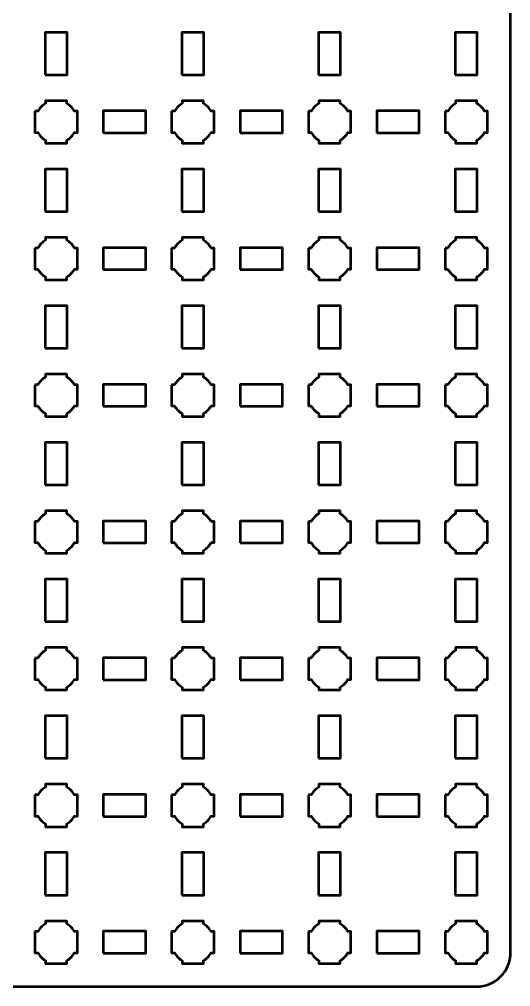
# Model space of a CAD drawing. Header units: centimetres. Extents: x -40.1 to 19.1, y -44.5 to 14.8.
# Drawn here: x 11.96 to 19.15, y -44.5 to -30.35 of the extents above; entities that cross this region are included whole.
import ezdxf

# ---------------------------------------------------------------- set-up
doc = ezdxf.new("R2010")
doc.units = ezdxf.units.CM
doc.header["$MEASUREMENT"] = 0
doc.layers.add('Layer 1', color=7, linetype='Continuous')

msp = doc.modelspace()

# ---------------------------------------------------------------- linework, layer by layer
at = {"layer": 'Layer 1', "color": 250, "lineweight": 53}
for points in [[(12.34, -31.16), (12.66, -31.16), (12.66, -30.54), (12.34, -30.54), (12.34, -31.16)], [(14.34, -31.16), (14.66, -31.16), (14.66, -30.54), (14.34, -30.54), (14.34, -31.16)], [(16.34, -31.16), (16.66, -31.16), (16.66, -30.54), (16.34, -30.54), (16.34, -31.16)], [(18.34, -31.16), (18.66, -31.16), (18.66, -30.54), (18.34, -30.54), (18.34, -31.16)], [(13.19, -32.01), (13.81, -32.01), (13.81, -31.69), (13.19, -31.69), (13.19, -32.01)], [(15.19, -32.01), (15.81, -32.01), (15.81, -31.69), (15.19, -31.69), (15.19, -32.01)], [(17.19, -32.01), (17.81, -32.01), (17.81, -31.69), (17.19, -31.69), (17.19, -32.01)], [(12.34, -33.16), (12.66, -33.16), (12.66, -32.54), (12.34, -32.54), (12.34, -33.16)], [(14.34, -33.16), (14.66, -33.16), (14.66, -32.54), (14.34, -32.54), (14.34, -33.16)], [(16.34, -33.16), (16.66, -33.16), (16.66, -32.54), (16.34, -32.54), (16.34, -33.16)], [(18.34, -33.16), (18.66, -33.16), (18.66, -32.54), (18.34, -32.54), (18.34, -33.16)], [(13.19, -34.01), (13.81, -34.01), (13.81, -33.69), (13.19, -33.69), (13.19, -34.01)], [(15.19, -34.01), (15.81, -34.01), (15.81, -33.69), (15.19, -33.69), (15.19, -34.01)], [(17.19, -34.01), (17.81, -34.01), (17.81, -33.69), (17.19, -33.69), (17.19, -34.01)], [(12.34, -35.16), (12.66, -35.16), (12.66, -34.54), (12.34, -34.54), (12.34, -35.16)], [(14.34, -35.16), (14.66, -35.16), (14.66, -34.54), (14.34, -34.54), (14.34, -35.16)], [(16.34, -35.16), (16.66, -35.16), (16.66, -34.54), (16.34, -34.54), (16.34, -35.16)], [(18.34, -35.16), (18.66, -35.16), (18.66, -34.54), (18.34, -34.54), (18.34, -35.16)], [(13.19, -36.01), (13.81, -36.01), (13.81, -35.69), (13.19, -35.69), (13.19, -36.01)], [(15.19, -36.01), (15.81, -36.01), (15.81, -35.69), (15.19, -35.69), (15.19, -36.01)], [(17.19, -36.01), (17.81, -36.01), (17.81, -35.69), (17.19, -35.69), (17.19, -36.01)], [(12.34, -37.16), (12.66, -37.16), (12.66, -36.54), (12.34, -36.54), (12.34, -37.16)], [(14.34, -37.16), (14.66, -37.16), (14.66, -36.54), (14.34, -36.54), (14.34, -37.16)], [(16.34, -37.16), (16.66, -37.16), (16.66, -36.54), (16.34, -36.54), (16.34, -37.16)], [(18.34, -37.16), (18.66, -37.16), (18.66, -36.54), (18.34, -36.54), (18.34, -37.16)], [(13.19, -38.01), (13.81, -38.01), (13.81, -37.69), (13.19, -37.69), (13.19, -38.01)], [(15.19, -38.01), (15.81, -38.01), (15.81, -37.69), (15.19, -37.69), (15.19, -38.01)], [(17.19, -38.01), (17.81, -38.01), (17.81, -37.69), (17.19, -37.69), (17.19, -38.01)], [(12.34, -39.16), (12.66, -39.16), (12.66, -38.54), (12.34, -38.54), (12.34, -39.16)], [(14.34, -39.16), (14.66, -39.16), (14.66, -38.54), (14.34, -38.54), (14.34, -39.16)], [(16.34, -39.16), (16.66, -39.16), (16.66, -38.54), (16.34, -38.54), (16.34, -39.16)], [(18.34, -39.16), (18.66, -39.16), (18.66, -38.54), (18.34, -38.54), (18.34, -39.16)], [(13.19, -40.01), (13.81, -40.01), (13.81, -39.69), (13.19, -39.69), (13.19, -40.01)], [(15.19, -40.01), (15.81, -40.01), (15.81, -39.69), (15.19, -39.69), (15.19, -40.01)], [(17.19, -40.01), (17.81, -40.01), (17.81, -39.69), (17.19, -39.69), (17.19, -40.01)], [(12.34, -41.16), (12.66, -41.16), (12.66, -40.54), (12.34, -40.54), (12.34, -41.16)], [(14.34, -41.16), (14.66, -41.16), (14.66, -40.54), (14.34, -40.54), (14.34, -41.16)], [(16.34, -41.16), (16.66, -41.16), (16.66, -40.54), (16.34, -40.54), (16.34, -41.16)], [(18.34, -41.16), (18.66, -41.16), (18.66, -40.54), (18.34, -40.54), (18.34, -41.16)], [(13.19, -42.01), (13.81, -42.01), (13.81, -41.69), (13.19, -41.69), (13.19, -42.01)], [(15.19, -42.01), (15.81, -42.01), (15.81, -41.69), (15.19, -41.69), (15.19, -42.01)], [(17.19, -42.01), (17.81, -42.01), (17.81, -41.69), (17.19, -41.69), (17.19, -42.01)], [(12.34, -43.16), (12.66, -43.16), (12.66, -42.54), (12.34, -42.54), (12.34, -43.16)], [(14.34, -43.16), (14.66, -43.16), (14.66, -42.54), (14.34, -42.54), (14.34, -43.16)], [(16.34, -43.16), (16.66, -43.16), (16.66, -42.54), (16.34, -42.54), (16.34, -43.16)], [(18.34, -43.16), (18.66, -43.16), (18.66, -42.54), (18.34, -42.54), (18.34, -43.16)], [(13.19, -44.01), (13.81, -44.01), (13.81, -43.69), (13.19, -43.69), (13.19, -44.01)], [(15.19, -44.01), (15.81, -44.01), (15.81, -43.69), (15.19, -43.69), (15.19, -44.01)], [(17.19, -44.01), (17.81, -44.01), (17.81, -43.69), (17.19, -43.69), (17.19, -44.01)]]:
    msp.add_lwpolyline(points, close=True, dxfattribs=at)
msp.add_open_spline([(-40.15, -44), (-40.15, -44), (-40.15, 14.3), (-40.15, 14.3), (-40.15, 14.3), (-40.15, 14.57609), (-39.92609, 14.8), (-39.65, 14.8), (-39.65, 14.8), (-39.65, 14.8), (18.65, 14.8), (18.65, 14.8), (18.65, 14.8), (18.92609, 14.8), (19.15, 14.57609), (19.15, 14.3), (19.15, 14.3), (19.15, 14.3), (19.15, -44), (19.15, -44), (19.15, -44), (19.15, -44.27609), (18.92609, -44.5), (18.65, -44.5), (18.65, -44.5), (18.65, -44.5), (-39.65, -44.5), (-39.65, -44.5), (-39.65, -44.5), (-39.92609, -44.5), (-40.15, -44.27609), (-40.15, -44)], degree=3, knots=[0, 0, 0, 0, 0.125, 0.125, 0.125, 0.125, 0.25, 0.25, 0.25, 0.25, 0.375, 0.375, 0.375, 0.375, 0.5, 0.5, 0.5, 0.5, 0.625, 0.625, 0.625, 0.625, 0.75, 0.75, 0.75, 0.75, 0.875, 0.875, 0.875, 0.875, 1, 1, 1, 1], dxfattribs=at)
at = {"layer": 'Layer 1', "lineweight": 53}
for points in [[(12.19, -31.695), (12.19, -31.695), (12.23149, -31.695), (12.23149, -31.695), (12.23149, -31.695), (12.25872, -31.64795), (12.29795, -31.60872), (12.345, -31.58149), (12.345, -31.58149), (12.345, -31.58149), (12.345, -31.54), (12.345, -31.54), (12.345, -31.54), (12.345, -31.54), (12.5, -31.54), (12.5, -31.54), (12.5, -31.54), (12.5, -31.54), (12.655, -31.54), (12.655, -31.54), (12.655, -31.54), (12.655, -31.54), (12.655, -31.58149), (12.655, -31.58149), (12.655, -31.58149), (12.70205, -31.60872), (12.74128, -31.64795), (12.76851, -31.695), (12.76851, -31.695), (12.76851, -31.695), (12.81, -31.695), (12.81, -31.695), (12.81, -31.695), (12.81, -31.695), (12.81, -31.85), (12.81, -31.85), (12.81, -31.85), (12.81, -31.85), (12.81, -32.005), (12.81, -32.005), (12.81, -32.005), (12.81, -32.005), (12.76851, -32.005), (12.76851, -32.005), (12.76851, -32.005), (12.74128, -32.05205), (12.70205, -32.09128), (12.655, -32.11851), (12.655, -32.11851), (12.655, -32.11851), (12.655, -32.16), (12.655, -32.16), (12.655, -32.16), (12.655, -32.16), (12.5, -32.16), (12.5, -32.16), (12.5, -32.16), (12.5, -32.16), (12.345, -32.16), (12.345, -32.16), (12.345, -32.16), (12.345, -32.16), (12.345, -32.11851), (12.345, -32.11851), (12.345, -32.11851), (12.29795, -32.09128), (12.25872, -32.05205), (12.23149, -32.005), (12.23149, -32.005), (12.23149, -32.005), (12.19, -32.005), (12.19, -32.005), (12.19, -32.005), (12.19, -32.005), (12.19, -31.85), (12.19, -31.85), (12.19, -31.85), (12.19, -31.85), (12.19, -31.695), (12.19, -31.695)], [(14.19, -31.695), (14.19, -31.695), (14.23149, -31.695), (14.23149, -31.695), (14.23149, -31.695), (14.25872, -31.64795), (14.29795, -31.60872), (14.345, -31.58149), (14.345, -31.58149), (14.345, -31.58149), (14.345, -31.54), (14.345, -31.54), (14.345, -31.54), (14.345, -31.54), (14.5, -31.54), (14.5, -31.54), (14.5, -31.54), (14.5, -31.54), (14.655, -31.54), (14.655, -31.54), (14.655, -31.54), (14.655, -31.54), (14.655, -31.58149), (14.655, -31.58149), (14.655, -31.58149), (14.70205, -31.60872), (14.74128, -31.64795), (14.76851, -31.695), (14.76851, -31.695), (14.76851, -31.695), (14.81, -31.695), (14.81, -31.695), (14.81, -31.695), (14.81, -31.695), (14.81, -31.85), (14.81, -31.85), (14.81, -31.85), (14.81, -31.85), (14.81, -32.005), (14.81, -32.005), (14.81, -32.005), (14.81, -32.005), (14.76851, -32.005), (14.76851, -32.005), (14.76851, -32.005), (14.74128, -32.05205), (14.70205, -32.09128), (14.655, -32.11851), (14.655, -32.11851), (14.655, -32.11851), (14.655, -32.16), (14.655, -32.16), (14.655, -32.16), (14.655, -32.16), (14.5, -32.16), (14.5, -32.16), (14.5, -32.16), (14.5, -32.16), (14.345, -32.16), (14.345, -32.16), (14.345, -32.16), (14.345, -32.16), (14.345, -32.11851), (14.345, -32.11851), (14.345, -32.11851), (14.29795, -32.09128), (14.25872, -32.05205), (14.23149, -32.005), (14.23149, -32.005), (14.23149, -32.005), (14.19, -32.005), (14.19, -32.005), (14.19, -32.005), (14.19, -32.005), (14.19, -31.85), (14.19, -31.85), (14.19, -31.85), (14.19, -31.85), (14.19, -31.695), (14.19, -31.695)], [(16.19, -31.695), (16.19, -31.695), (16.23149, -31.695), (16.23149, -31.695), (16.23149, -31.695), (16.25872, -31.64795), (16.29795, -31.60872), (16.345, -31.58149), (16.345, -31.58149), (16.345, -31.58149), (16.345, -31.54), (16.345, -31.54), (16.345, -31.54), (16.345, -31.54), (16.5, -31.54), (16.5, -31.54), (16.5, -31.54), (16.5, -31.54), (16.655, -31.54), (16.655, -31.54), (16.655, -31.54), (16.655, -31.54), (16.655, -31.58149), (16.655, -31.58149), (16.655, -31.58149), (16.70205, -31.60872), (16.74128, -31.64795), (16.76851, -31.695), (16.76851, -31.695), (16.76851, -31.695), (16.81, -31.695), (16.81, -31.695), (16.81, -31.695), (16.81, -31.695), (16.81, -31.85), (16.81, -31.85), (16.81, -31.85), (16.81, -31.85), (16.81, -32.005), (16.81, -32.005), (16.81, -32.005), (16.81, -32.005), (16.76851, -32.005), (16.76851, -32.005), (16.76851, -32.005), (16.74128, -32.05205), (16.70205, -32.09128), (16.655, -32.11851), (16.655, -32.11851), (16.655, -32.11851), (16.655, -32.16), (16.655, -32.16), (16.655, -32.16), (16.655, -32.16), (16.5, -32.16), (16.5, -32.16), (16.5, -32.16), (16.5, -32.16), (16.345, -32.16), (16.345, -32.16), (16.345, -32.16), (16.345, -32.16), (16.345, -32.11851), (16.345, -32.11851), (16.345, -32.11851), (16.29795, -32.09128), (16.25872, -32.05205), (16.23149, -32.005), (16.23149, -32.005), (16.23149, -32.005), (16.19, -32.005), (16.19, -32.005), (16.19, -32.005), (16.19, -32.005), (16.19, -31.85), (16.19, -31.85), (16.19, -31.85), (16.19, -31.85), (16.19, -31.695), (16.19, -31.695)], [(18.19, -31.695), (18.19, -31.695), (18.23149, -31.695), (18.23149, -31.695), (18.23149, -31.695), (18.25872, -31.64795), (18.29795, -31.60872), (18.345, -31.58149), (18.345, -31.58149), (18.345, -31.58149), (18.345, -31.54), (18.345, -31.54), (18.345, -31.54), (18.345, -31.54), (18.5, -31.54), (18.5, -31.54), (18.5, -31.54), (18.5, -31.54), (18.655, -31.54), (18.655, -31.54), (18.655, -31.54), (18.655, -31.54), (18.655, -31.58149), (18.655, -31.58149), (18.655, -31.58149), (18.70205, -31.60872), (18.74128, -31.64795), (18.76851, -31.695), (18.76851, -31.695), (18.76851, -31.695), (18.81, -31.695), (18.81, -31.695), (18.81, -31.695), (18.81, -31.695), (18.81, -31.85), (18.81, -31.85), (18.81, -31.85), (18.81, -31.85), (18.81, -32.005), (18.81, -32.005), (18.81, -32.005), (18.81, -32.005), (18.76851, -32.005), (18.76851, -32.005), (18.76851, -32.005), (18.74128, -32.05205), (18.70205, -32.09128), (18.655, -32.11851), (18.655, -32.11851), (18.655, -32.11851), (18.655, -32.16), (18.655, -32.16), (18.655, -32.16), (18.655, -32.16), (18.5, -32.16), (18.5, -32.16), (18.5, -32.16), (18.5, -32.16), (18.345, -32.16), (18.345, -32.16), (18.345, -32.16), (18.345, -32.16), (18.345, -32.11851), (18.345, -32.11851), (18.345, -32.11851), (18.29795, -32.09128), (18.25872, -32.05205), (18.23149, -32.005), (18.23149, -32.005), (18.23149, -32.005), (18.19, -32.005), (18.19, -32.005), (18.19, -32.005), (18.19, -32.005), (18.19, -31.85), (18.19, -31.85), (18.19, -31.85), (18.19, -31.85), (18.19, -31.695), (18.19, -31.695)], [(12.19, -33.695), (12.19, -33.695), (12.23149, -33.695), (12.23149, -33.695), (12.23149, -33.695), (12.25872, -33.64795), (12.29795, -33.60872), (12.345, -33.58149), (12.345, -33.58149), (12.345, -33.58149), (12.345, -33.54), (12.345, -33.54), (12.345, -33.54), (12.345, -33.54), (12.5, -33.54), (12.5, -33.54), (12.5, -33.54), (12.5, -33.54), (12.655, -33.54), (12.655, -33.54), (12.655, -33.54), (12.655, -33.54), (12.655, -33.58149), (12.655, -33.58149), (12.655, -33.58149), (12.70205, -33.60872), (12.74128, -33.64795), (12.76851, -33.695), (12.76851, -33.695), (12.76851, -33.695), (12.81, -33.695), (12.81, -33.695), (12.81, -33.695), (12.81, -33.695), (12.81, -33.85), (12.81, -33.85), (12.81, -33.85), (12.81, -33.85), (12.81, -34.005), (12.81, -34.005), (12.81, -34.005), (12.81, -34.005), (12.76851, -34.005), (12.76851, -34.005), (12.76851, -34.005), (12.74128, -34.05205), (12.70205, -34.09128), (12.655, -34.11851), (12.655, -34.11851), (12.655, -34.11851), (12.655, -34.16), (12.655, -34.16), (12.655, -34.16), (12.655, -34.16), (12.5, -34.16), (12.5, -34.16), (12.5, -34.16), (12.5, -34.16), (12.345, -34.16), (12.345, -34.16), (12.345, -34.16), (12.345, -34.16), (12.345, -34.11851), (12.345, -34.11851), (12.345, -34.11851), (12.29795, -34.09128), (12.25872, -34.05205), (12.23149, -34.005), (12.23149, -34.005), (12.23149, -34.005), (12.19, -34.005), (12.19, -34.005), (12.19, -34.005), (12.19, -34.005), (12.19, -33.85), (12.19, -33.85), (12.19, -33.85), (12.19, -33.85), (12.19, -33.695), (12.19, -33.695)], [(14.19, -33.695), (14.19, -33.695), (14.23149, -33.695), (14.23149, -33.695), (14.23149, -33.695), (14.25872, -33.64795), (14.29795, -33.60872), (14.345, -33.58149), (14.345, -33.58149), (14.345, -33.58149), (14.345, -33.54), (14.345, -33.54), (14.345, -33.54), (14.345, -33.54), (14.5, -33.54), (14.5, -33.54), (14.5, -33.54), (14.5, -33.54), (14.655, -33.54), (14.655, -33.54), (14.655, -33.54), (14.655, -33.54), (14.655, -33.58149), (14.655, -33.58149), (14.655, -33.58149), (14.70205, -33.60872), (14.74128, -33.64795), (14.76851, -33.695), (14.76851, -33.695), (14.76851, -33.695), (14.81, -33.695), (14.81, -33.695), (14.81, -33.695), (14.81, -33.695), (14.81, -33.85), (14.81, -33.85), (14.81, -33.85), (14.81, -33.85), (14.81, -34.005), (14.81, -34.005), (14.81, -34.005), (14.81, -34.005), (14.76851, -34.005), (14.76851, -34.005), (14.76851, -34.005), (14.74128, -34.05205), (14.70205, -34.09128), (14.655, -34.11851), (14.655, -34.11851), (14.655, -34.11851), (14.655, -34.16), (14.655, -34.16), (14.655, -34.16), (14.655, -34.16), (14.5, -34.16), (14.5, -34.16), (14.5, -34.16), (14.5, -34.16), (14.345, -34.16), (14.345, -34.16), (14.345, -34.16), (14.345, -34.16), (14.345, -34.11851), (14.345, -34.11851), (14.345, -34.11851), (14.29795, -34.09128), (14.25872, -34.05205), (14.23149, -34.005), (14.23149, -34.005), (14.23149, -34.005), (14.19, -34.005), (14.19, -34.005), (14.19, -34.005), (14.19, -34.005), (14.19, -33.85), (14.19, -33.85), (14.19, -33.85), (14.19, -33.85), (14.19, -33.695), (14.19, -33.695)], [(16.19, -33.695), (16.19, -33.695), (16.23149, -33.695), (16.23149, -33.695), (16.23149, -33.695), (16.25872, -33.64795), (16.29795, -33.60872), (16.345, -33.58149), (16.345, -33.58149), (16.345, -33.58149), (16.345, -33.54), (16.345, -33.54), (16.345, -33.54), (16.345, -33.54), (16.5, -33.54), (16.5, -33.54), (16.5, -33.54), (16.5, -33.54), (16.655, -33.54), (16.655, -33.54), (16.655, -33.54), (16.655, -33.54), (16.655, -33.58149), (16.655, -33.58149), (16.655, -33.58149), (16.70205, -33.60872), (16.74128, -33.64795), (16.76851, -33.695), (16.76851, -33.695), (16.76851, -33.695), (16.81, -33.695), (16.81, -33.695), (16.81, -33.695), (16.81, -33.695), (16.81, -33.85), (16.81, -33.85), (16.81, -33.85), (16.81, -33.85), (16.81, -34.005), (16.81, -34.005), (16.81, -34.005), (16.81, -34.005), (16.76851, -34.005), (16.76851, -34.005), (16.76851, -34.005), (16.74128, -34.05205), (16.70205, -34.09128), (16.655, -34.11851), (16.655, -34.11851), (16.655, -34.11851), (16.655, -34.16), (16.655, -34.16), (16.655, -34.16), (16.655, -34.16), (16.5, -34.16), (16.5, -34.16), (16.5, -34.16), (16.5, -34.16), (16.345, -34.16), (16.345, -34.16), (16.345, -34.16), (16.345, -34.16), (16.345, -34.11851), (16.345, -34.11851), (16.345, -34.11851), (16.29795, -34.09128), (16.25872, -34.05205), (16.23149, -34.005), (16.23149, -34.005), (16.23149, -34.005), (16.19, -34.005), (16.19, -34.005), (16.19, -34.005), (16.19, -34.005), (16.19, -33.85), (16.19, -33.85), (16.19, -33.85), (16.19, -33.85), (16.19, -33.695), (16.19, -33.695)], [(18.19, -33.695), (18.19, -33.695), (18.23149, -33.695), (18.23149, -33.695), (18.23149, -33.695), (18.25872, -33.64795), (18.29795, -33.60872), (18.345, -33.58149), (18.345, -33.58149), (18.345, -33.58149), (18.345, -33.54), (18.345, -33.54), (18.345, -33.54), (18.345, -33.54), (18.5, -33.54), (18.5, -33.54), (18.5, -33.54), (18.5, -33.54), (18.655, -33.54), (18.655, -33.54), (18.655, -33.54), (18.655, -33.54), (18.655, -33.58149), (18.655, -33.58149), (18.655, -33.58149), (18.70205, -33.60872), (18.74128, -33.64795), (18.76851, -33.695), (18.76851, -33.695), (18.76851, -33.695), (18.81, -33.695), (18.81, -33.695), (18.81, -33.695), (18.81, -33.695), (18.81, -33.85), (18.81, -33.85), (18.81, -33.85), (18.81, -33.85), (18.81, -34.005), (18.81, -34.005), (18.81, -34.005), (18.81, -34.005), (18.76851, -34.005), (18.76851, -34.005), (18.76851, -34.005), (18.74128, -34.05205), (18.70205, -34.09128), (18.655, -34.11851), (18.655, -34.11851), (18.655, -34.11851), (18.655, -34.16), (18.655, -34.16), (18.655, -34.16), (18.655, -34.16), (18.5, -34.16), (18.5, -34.16), (18.5, -34.16), (18.5, -34.16), (18.345, -34.16), (18.345, -34.16), (18.345, -34.16), (18.345, -34.16), (18.345, -34.11851), (18.345, -34.11851), (18.345, -34.11851), (18.29795, -34.09128), (18.25872, -34.05205), (18.23149, -34.005), (18.23149, -34.005), (18.23149, -34.005), (18.19, -34.005), (18.19, -34.005), (18.19, -34.005), (18.19, -34.005), (18.19, -33.85), (18.19, -33.85), (18.19, -33.85), (18.19, -33.85), (18.19, -33.695), (18.19, -33.695)], [(12.19, -35.695), (12.19, -35.695), (12.23149, -35.695), (12.23149, -35.695), (12.23149, -35.695), (12.25872, -35.64795), (12.29795, -35.60872), (12.345, -35.58149), (12.345, -35.58149), (12.345, -35.58149), (12.345, -35.54), (12.345, -35.54), (12.345, -35.54), (12.345, -35.54), (12.5, -35.54), (12.5, -35.54), (12.5, -35.54), (12.5, -35.54), (12.655, -35.54), (12.655, -35.54), (12.655, -35.54), (12.655, -35.54), (12.655, -35.58149), (12.655, -35.58149), (12.655, -35.58149), (12.70205, -35.60872), (12.74128, -35.64795), (12.76851, -35.695), (12.76851, -35.695), (12.76851, -35.695), (12.81, -35.695), (12.81, -35.695), (12.81, -35.695), (12.81, -35.695), (12.81, -35.85), (12.81, -35.85), (12.81, -35.85), (12.81, -35.85), (12.81, -36.005), (12.81, -36.005), (12.81, -36.005), (12.81, -36.005), (12.76851, -36.005), (12.76851, -36.005), (12.76851, -36.005), (12.74128, -36.05205), (12.70205, -36.09128), (12.655, -36.11851), (12.655, -36.11851), (12.655, -36.11851), (12.655, -36.16), (12.655, -36.16), (12.655, -36.16), (12.655, -36.16), (12.5, -36.16), (12.5, -36.16), (12.5, -36.16), (12.5, -36.16), (12.345, -36.16), (12.345, -36.16), (12.345, -36.16), (12.345, -36.16), (12.345, -36.11851), (12.345, -36.11851), (12.345, -36.11851), (12.29795, -36.09128), (12.25872, -36.05205), (12.23149, -36.005), (12.23149, -36.005), (12.23149, -36.005), (12.19, -36.005), (12.19, -36.005), (12.19, -36.005), (12.19, -36.005), (12.19, -35.85), (12.19, -35.85), (12.19, -35.85), (12.19, -35.85), (12.19, -35.695), (12.19, -35.695)], [(14.19, -35.695), (14.19, -35.695), (14.23149, -35.695), (14.23149, -35.695), (14.23149, -35.695), (14.25872, -35.64795), (14.29795, -35.60872), (14.345, -35.58149), (14.345, -35.58149), (14.345, -35.58149), (14.345, -35.54), (14.345, -35.54), (14.345, -35.54), (14.345, -35.54), (14.5, -35.54), (14.5, -35.54), (14.5, -35.54), (14.5, -35.54), (14.655, -35.54), (14.655, -35.54), (14.655, -35.54), (14.655, -35.54), (14.655, -35.58149), (14.655, -35.58149), (14.655, -35.58149), (14.70205, -35.60872), (14.74128, -35.64795), (14.76851, -35.695), (14.76851, -35.695), (14.76851, -35.695), (14.81, -35.695), (14.81, -35.695), (14.81, -35.695), (14.81, -35.695), (14.81, -35.85), (14.81, -35.85), (14.81, -35.85), (14.81, -35.85), (14.81, -36.005), (14.81, -36.005), (14.81, -36.005), (14.81, -36.005), (14.76851, -36.005), (14.76851, -36.005), (14.76851, -36.005), (14.74128, -36.05205), (14.70205, -36.09128), (14.655, -36.11851), (14.655, -36.11851), (14.655, -36.11851), (14.655, -36.16), (14.655, -36.16), (14.655, -36.16), (14.655, -36.16), (14.5, -36.16), (14.5, -36.16), (14.5, -36.16), (14.5, -36.16), (14.345, -36.16), (14.345, -36.16), (14.345, -36.16), (14.345, -36.16), (14.345, -36.11851), (14.345, -36.11851), (14.345, -36.11851), (14.29795, -36.09128), (14.25872, -36.05205), (14.23149, -36.005), (14.23149, -36.005), (14.23149, -36.005), (14.19, -36.005), (14.19, -36.005), (14.19, -36.005), (14.19, -36.005), (14.19, -35.85), (14.19, -35.85), (14.19, -35.85), (14.19, -35.85), (14.19, -35.695), (14.19, -35.695)], [(16.19, -35.695), (16.19, -35.695), (16.23149, -35.695), (16.23149, -35.695), (16.23149, -35.695), (16.25872, -35.64795), (16.29795, -35.60872), (16.345, -35.58149), (16.345, -35.58149), (16.345, -35.58149), (16.345, -35.54), (16.345, -35.54), (16.345, -35.54), (16.345, -35.54), (16.5, -35.54), (16.5, -35.54), (16.5, -35.54), (16.5, -35.54), (16.655, -35.54), (16.655, -35.54), (16.655, -35.54), (16.655, -35.54), (16.655, -35.58149), (16.655, -35.58149), (16.655, -35.58149), (16.70205, -35.60872), (16.74128, -35.64795), (16.76851, -35.695), (16.76851, -35.695), (16.76851, -35.695), (16.81, -35.695), (16.81, -35.695), (16.81, -35.695), (16.81, -35.695), (16.81, -35.85), (16.81, -35.85), (16.81, -35.85), (16.81, -35.85), (16.81, -36.005), (16.81, -36.005), (16.81, -36.005), (16.81, -36.005), (16.76851, -36.005), (16.76851, -36.005), (16.76851, -36.005), (16.74128, -36.05205), (16.70205, -36.09128), (16.655, -36.11851), (16.655, -36.11851), (16.655, -36.11851), (16.655, -36.16), (16.655, -36.16), (16.655, -36.16), (16.655, -36.16), (16.5, -36.16), (16.5, -36.16), (16.5, -36.16), (16.5, -36.16), (16.345, -36.16), (16.345, -36.16), (16.345, -36.16), (16.345, -36.16), (16.345, -36.11851), (16.345, -36.11851), (16.345, -36.11851), (16.29795, -36.09128), (16.25872, -36.05205), (16.23149, -36.005), (16.23149, -36.005), (16.23149, -36.005), (16.19, -36.005), (16.19, -36.005), (16.19, -36.005), (16.19, -36.005), (16.19, -35.85), (16.19, -35.85), (16.19, -35.85), (16.19, -35.85), (16.19, -35.695), (16.19, -35.695)], [(18.19, -35.695), (18.19, -35.695), (18.23149, -35.695), (18.23149, -35.695), (18.23149, -35.695), (18.25872, -35.64795), (18.29795, -35.60872), (18.345, -35.58149), (18.345, -35.58149), (18.345, -35.58149), (18.345, -35.54), (18.345, -35.54), (18.345, -35.54), (18.345, -35.54), (18.5, -35.54), (18.5, -35.54), (18.5, -35.54), (18.5, -35.54), (18.655, -35.54), (18.655, -35.54), (18.655, -35.54), (18.655, -35.54), (18.655, -35.58149), (18.655, -35.58149), (18.655, -35.58149), (18.70205, -35.60872), (18.74128, -35.64795), (18.76851, -35.695), (18.76851, -35.695), (18.76851, -35.695), (18.81, -35.695), (18.81, -35.695), (18.81, -35.695), (18.81, -35.695), (18.81, -35.85), (18.81, -35.85), (18.81, -35.85), (18.81, -35.85), (18.81, -36.005), (18.81, -36.005), (18.81, -36.005), (18.81, -36.005), (18.76851, -36.005), (18.76851, -36.005), (18.76851, -36.005), (18.74128, -36.05205), (18.70205, -36.09128), (18.655, -36.11851), (18.655, -36.11851), (18.655, -36.11851), (18.655, -36.16), (18.655, -36.16), (18.655, -36.16), (18.655, -36.16), (18.5, -36.16), (18.5, -36.16), (18.5, -36.16), (18.5, -36.16), (18.345, -36.16), (18.345, -36.16), (18.345, -36.16), (18.345, -36.16), (18.345, -36.11851), (18.345, -36.11851), (18.345, -36.11851), (18.29795, -36.09128), (18.25872, -36.05205), (18.23149, -36.005), (18.23149, -36.005), (18.23149, -36.005), (18.19, -36.005), (18.19, -36.005), (18.19, -36.005), (18.19, -36.005), (18.19, -35.85), (18.19, -35.85), (18.19, -35.85), (18.19, -35.85), (18.19, -35.695), (18.19, -35.695)], [(12.19, -37.695), (12.19, -37.695), (12.23149, -37.695), (12.23149, -37.695), (12.23149, -37.695), (12.25872, -37.64795), (12.29795, -37.60872), (12.345, -37.58149), (12.345, -37.58149), (12.345, -37.58149), (12.345, -37.54), (12.345, -37.54), (12.345, -37.54), (12.345, -37.54), (12.5, -37.54), (12.5, -37.54), (12.5, -37.54), (12.5, -37.54), (12.655, -37.54), (12.655, -37.54), (12.655, -37.54), (12.655, -37.54), (12.655, -37.58149), (12.655, -37.58149), (12.655, -37.58149), (12.70205, -37.60872), (12.74128, -37.64795), (12.76851, -37.695), (12.76851, -37.695), (12.76851, -37.695), (12.81, -37.695), (12.81, -37.695), (12.81, -37.695), (12.81, -37.695), (12.81, -37.85), (12.81, -37.85), (12.81, -37.85), (12.81, -37.85), (12.81, -38.005), (12.81, -38.005), (12.81, -38.005), (12.81, -38.005), (12.76851, -38.005), (12.76851, -38.005), (12.76851, -38.005), (12.74128, -38.05205), (12.70205, -38.09128), (12.655, -38.11851), (12.655, -38.11851), (12.655, -38.11851), (12.655, -38.16), (12.655, -38.16), (12.655, -38.16), (12.655, -38.16), (12.5, -38.16), (12.5, -38.16), (12.5, -38.16), (12.5, -38.16), (12.345, -38.16), (12.345, -38.16), (12.345, -38.16), (12.345, -38.16), (12.345, -38.11851), (12.345, -38.11851), (12.345, -38.11851), (12.29795, -38.09128), (12.25872, -38.05205), (12.23149, -38.005), (12.23149, -38.005), (12.23149, -38.005), (12.19, -38.005), (12.19, -38.005), (12.19, -38.005), (12.19, -38.005), (12.19, -37.85), (12.19, -37.85), (12.19, -37.85), (12.19, -37.85), (12.19, -37.695), (12.19, -37.695)], [(14.19, -37.695), (14.19, -37.695), (14.23149, -37.695), (14.23149, -37.695), (14.23149, -37.695), (14.25872, -37.64795), (14.29795, -37.60872), (14.345, -37.58149), (14.345, -37.58149), (14.345, -37.58149), (14.345, -37.54), (14.345, -37.54), (14.345, -37.54), (14.345, -37.54), (14.5, -37.54), (14.5, -37.54), (14.5, -37.54), (14.5, -37.54), (14.655, -37.54), (14.655, -37.54), (14.655, -37.54), (14.655, -37.54), (14.655, -37.58149), (14.655, -37.58149), (14.655, -37.58149), (14.70205, -37.60872), (14.74128, -37.64795), (14.76851, -37.695), (14.76851, -37.695), (14.76851, -37.695), (14.81, -37.695), (14.81, -37.695), (14.81, -37.695), (14.81, -37.695), (14.81, -37.85), (14.81, -37.85), (14.81, -37.85), (14.81, -37.85), (14.81, -38.005), (14.81, -38.005), (14.81, -38.005), (14.81, -38.005), (14.76851, -38.005), (14.76851, -38.005), (14.76851, -38.005), (14.74128, -38.05205), (14.70205, -38.09128), (14.655, -38.11851), (14.655, -38.11851), (14.655, -38.11851), (14.655, -38.16), (14.655, -38.16), (14.655, -38.16), (14.655, -38.16), (14.5, -38.16), (14.5, -38.16), (14.5, -38.16), (14.5, -38.16), (14.345, -38.16), (14.345, -38.16), (14.345, -38.16), (14.345, -38.16), (14.345, -38.11851), (14.345, -38.11851), (14.345, -38.11851), (14.29795, -38.09128), (14.25872, -38.05205), (14.23149, -38.005), (14.23149, -38.005), (14.23149, -38.005), (14.19, -38.005), (14.19, -38.005), (14.19, -38.005), (14.19, -38.005), (14.19, -37.85), (14.19, -37.85), (14.19, -37.85), (14.19, -37.85), (14.19, -37.695), (14.19, -37.695)], [(16.19, -37.695), (16.19, -37.695), (16.23149, -37.695), (16.23149, -37.695), (16.23149, -37.695), (16.25872, -37.64795), (16.29795, -37.60872), (16.345, -37.58149), (16.345, -37.58149), (16.345, -37.58149), (16.345, -37.54), (16.345, -37.54), (16.345, -37.54), (16.345, -37.54), (16.5, -37.54), (16.5, -37.54), (16.5, -37.54), (16.5, -37.54), (16.655, -37.54), (16.655, -37.54), (16.655, -37.54), (16.655, -37.54), (16.655, -37.58149), (16.655, -37.58149), (16.655, -37.58149), (16.70205, -37.60872), (16.74128, -37.64795), (16.76851, -37.695), (16.76851, -37.695), (16.76851, -37.695), (16.81, -37.695), (16.81, -37.695), (16.81, -37.695), (16.81, -37.695), (16.81, -37.85), (16.81, -37.85), (16.81, -37.85), (16.81, -37.85), (16.81, -38.005), (16.81, -38.005), (16.81, -38.005), (16.81, -38.005), (16.76851, -38.005), (16.76851, -38.005), (16.76851, -38.005), (16.74128, -38.05205), (16.70205, -38.09128), (16.655, -38.11851), (16.655, -38.11851), (16.655, -38.11851), (16.655, -38.16), (16.655, -38.16), (16.655, -38.16), (16.655, -38.16), (16.5, -38.16), (16.5, -38.16), (16.5, -38.16), (16.5, -38.16), (16.345, -38.16), (16.345, -38.16), (16.345, -38.16), (16.345, -38.16), (16.345, -38.11851), (16.345, -38.11851), (16.345, -38.11851), (16.29795, -38.09128), (16.25872, -38.05205), (16.23149, -38.005), (16.23149, -38.005), (16.23149, -38.005), (16.19, -38.005), (16.19, -38.005), (16.19, -38.005), (16.19, -38.005), (16.19, -37.85), (16.19, -37.85), (16.19, -37.85), (16.19, -37.85), (16.19, -37.695), (16.19, -37.695)], [(18.19, -37.695), (18.19, -37.695), (18.23149, -37.695), (18.23149, -37.695), (18.23149, -37.695), (18.25872, -37.64795), (18.29795, -37.60872), (18.345, -37.58149), (18.345, -37.58149), (18.345, -37.58149), (18.345, -37.54), (18.345, -37.54), (18.345, -37.54), (18.345, -37.54), (18.5, -37.54), (18.5, -37.54), (18.5, -37.54), (18.5, -37.54), (18.655, -37.54), (18.655, -37.54), (18.655, -37.54), (18.655, -37.54), (18.655, -37.58149), (18.655, -37.58149), (18.655, -37.58149), (18.70205, -37.60872), (18.74128, -37.64795), (18.76851, -37.695), (18.76851, -37.695), (18.76851, -37.695), (18.81, -37.695), (18.81, -37.695), (18.81, -37.695), (18.81, -37.695), (18.81, -37.85), (18.81, -37.85), (18.81, -37.85), (18.81, -37.85), (18.81, -38.005), (18.81, -38.005), (18.81, -38.005), (18.81, -38.005), (18.76851, -38.005), (18.76851, -38.005), (18.76851, -38.005), (18.74128, -38.05205), (18.70205, -38.09128), (18.655, -38.11851), (18.655, -38.11851), (18.655, -38.11851), (18.655, -38.16), (18.655, -38.16), (18.655, -38.16), (18.655, -38.16), (18.5, -38.16), (18.5, -38.16), (18.5, -38.16), (18.5, -38.16), (18.345, -38.16), (18.345, -38.16), (18.345, -38.16), (18.345, -38.16), (18.345, -38.11851), (18.345, -38.11851), (18.345, -38.11851), (18.29795, -38.09128), (18.25872, -38.05205), (18.23149, -38.005), (18.23149, -38.005), (18.23149, -38.005), (18.19, -38.005), (18.19, -38.005), (18.19, -38.005), (18.19, -38.005), (18.19, -37.85), (18.19, -37.85), (18.19, -37.85), (18.19, -37.85), (18.19, -37.695), (18.19, -37.695)], [(12.19, -39.695), (12.19, -39.695), (12.23149, -39.695), (12.23149, -39.695), (12.23149, -39.695), (12.25872, -39.64795), (12.29795, -39.60872), (12.345, -39.58149), (12.345, -39.58149), (12.345, -39.58149), (12.345, -39.54), (12.345, -39.54), (12.345, -39.54), (12.345, -39.54), (12.5, -39.54), (12.5, -39.54), (12.5, -39.54), (12.5, -39.54), (12.655, -39.54), (12.655, -39.54), (12.655, -39.54), (12.655, -39.54), (12.655, -39.58149), (12.655, -39.58149), (12.655, -39.58149), (12.70205, -39.60872), (12.74128, -39.64795), (12.76851, -39.695), (12.76851, -39.695), (12.76851, -39.695), (12.81, -39.695), (12.81, -39.695), (12.81, -39.695), (12.81, -39.695), (12.81, -39.85), (12.81, -39.85), (12.81, -39.85), (12.81, -39.85), (12.81, -40.005), (12.81, -40.005), (12.81, -40.005), (12.81, -40.005), (12.76851, -40.005), (12.76851, -40.005), (12.76851, -40.005), (12.74128, -40.05205), (12.70205, -40.09128), (12.655, -40.11851), (12.655, -40.11851), (12.655, -40.11851), (12.655, -40.16), (12.655, -40.16), (12.655, -40.16), (12.655, -40.16), (12.5, -40.16), (12.5, -40.16), (12.5, -40.16), (12.5, -40.16), (12.345, -40.16), (12.345, -40.16), (12.345, -40.16), (12.345, -40.16), (12.345, -40.11851), (12.345, -40.11851), (12.345, -40.11851), (12.29795, -40.09128), (12.25872, -40.05205), (12.23149, -40.005), (12.23149, -40.005), (12.23149, -40.005), (12.19, -40.005), (12.19, -40.005), (12.19, -40.005), (12.19, -40.005), (12.19, -39.85), (12.19, -39.85), (12.19, -39.85), (12.19, -39.85), (12.19, -39.695), (12.19, -39.695)], [(14.19, -39.695), (14.19, -39.695), (14.23149, -39.695), (14.23149, -39.695), (14.23149, -39.695), (14.25872, -39.64795), (14.29795, -39.60872), (14.345, -39.58149), (14.345, -39.58149), (14.345, -39.58149), (14.345, -39.54), (14.345, -39.54), (14.345, -39.54), (14.345, -39.54), (14.5, -39.54), (14.5, -39.54), (14.5, -39.54), (14.5, -39.54), (14.655, -39.54), (14.655, -39.54), (14.655, -39.54), (14.655, -39.54), (14.655, -39.58149), (14.655, -39.58149), (14.655, -39.58149), (14.70205, -39.60872), (14.74128, -39.64795), (14.76851, -39.695), (14.76851, -39.695), (14.76851, -39.695), (14.81, -39.695), (14.81, -39.695), (14.81, -39.695), (14.81, -39.695), (14.81, -39.85), (14.81, -39.85), (14.81, -39.85), (14.81, -39.85), (14.81, -40.005), (14.81, -40.005), (14.81, -40.005), (14.81, -40.005), (14.76851, -40.005), (14.76851, -40.005), (14.76851, -40.005), (14.74128, -40.05205), (14.70205, -40.09128), (14.655, -40.11851), (14.655, -40.11851), (14.655, -40.11851), (14.655, -40.16), (14.655, -40.16), (14.655, -40.16), (14.655, -40.16), (14.5, -40.16), (14.5, -40.16), (14.5, -40.16), (14.5, -40.16), (14.345, -40.16), (14.345, -40.16), (14.345, -40.16), (14.345, -40.16), (14.345, -40.11851), (14.345, -40.11851), (14.345, -40.11851), (14.29795, -40.09128), (14.25872, -40.05205), (14.23149, -40.005), (14.23149, -40.005), (14.23149, -40.005), (14.19, -40.005), (14.19, -40.005), (14.19, -40.005), (14.19, -40.005), (14.19, -39.85), (14.19, -39.85), (14.19, -39.85), (14.19, -39.85), (14.19, -39.695), (14.19, -39.695)], [(16.19, -39.695), (16.19, -39.695), (16.23149, -39.695), (16.23149, -39.695), (16.23149, -39.695), (16.25872, -39.64795), (16.29795, -39.60872), (16.345, -39.58149), (16.345, -39.58149), (16.345, -39.58149), (16.345, -39.54), (16.345, -39.54), (16.345, -39.54), (16.345, -39.54), (16.5, -39.54), (16.5, -39.54), (16.5, -39.54), (16.5, -39.54), (16.655, -39.54), (16.655, -39.54), (16.655, -39.54), (16.655, -39.54), (16.655, -39.58149), (16.655, -39.58149), (16.655, -39.58149), (16.70205, -39.60872), (16.74128, -39.64795), (16.76851, -39.695), (16.76851, -39.695), (16.76851, -39.695), (16.81, -39.695), (16.81, -39.695), (16.81, -39.695), (16.81, -39.695), (16.81, -39.85), (16.81, -39.85), (16.81, -39.85), (16.81, -39.85), (16.81, -40.005), (16.81, -40.005), (16.81, -40.005), (16.81, -40.005), (16.76851, -40.005), (16.76851, -40.005), (16.76851, -40.005), (16.74128, -40.05205), (16.70205, -40.09128), (16.655, -40.11851), (16.655, -40.11851), (16.655, -40.11851), (16.655, -40.16), (16.655, -40.16), (16.655, -40.16), (16.655, -40.16), (16.5, -40.16), (16.5, -40.16), (16.5, -40.16), (16.5, -40.16), (16.345, -40.16), (16.345, -40.16), (16.345, -40.16), (16.345, -40.16), (16.345, -40.11851), (16.345, -40.11851), (16.345, -40.11851), (16.29795, -40.09128), (16.25872, -40.05205), (16.23149, -40.005), (16.23149, -40.005), (16.23149, -40.005), (16.19, -40.005), (16.19, -40.005), (16.19, -40.005), (16.19, -40.005), (16.19, -39.85), (16.19, -39.85), (16.19, -39.85), (16.19, -39.85), (16.19, -39.695), (16.19, -39.695)], [(18.19, -39.695), (18.19, -39.695), (18.23149, -39.695), (18.23149, -39.695), (18.23149, -39.695), (18.25872, -39.64795), (18.29795, -39.60872), (18.345, -39.58149), (18.345, -39.58149), (18.345, -39.58149), (18.345, -39.54), (18.345, -39.54), (18.345, -39.54), (18.345, -39.54), (18.5, -39.54), (18.5, -39.54), (18.5, -39.54), (18.5, -39.54), (18.655, -39.54), (18.655, -39.54), (18.655, -39.54), (18.655, -39.54), (18.655, -39.58149), (18.655, -39.58149), (18.655, -39.58149), (18.70205, -39.60872), (18.74128, -39.64795), (18.76851, -39.695), (18.76851, -39.695), (18.76851, -39.695), (18.81, -39.695), (18.81, -39.695), (18.81, -39.695), (18.81, -39.695), (18.81, -39.85), (18.81, -39.85), (18.81, -39.85), (18.81, -39.85), (18.81, -40.005), (18.81, -40.005), (18.81, -40.005), (18.81, -40.005), (18.76851, -40.005), (18.76851, -40.005), (18.76851, -40.005), (18.74128, -40.05205), (18.70205, -40.09128), (18.655, -40.11851), (18.655, -40.11851), (18.655, -40.11851), (18.655, -40.16), (18.655, -40.16), (18.655, -40.16), (18.655, -40.16), (18.5, -40.16), (18.5, -40.16), (18.5, -40.16), (18.5, -40.16), (18.345, -40.16), (18.345, -40.16), (18.345, -40.16), (18.345, -40.16), (18.345, -40.11851), (18.345, -40.11851), (18.345, -40.11851), (18.29795, -40.09128), (18.25872, -40.05205), (18.23149, -40.005), (18.23149, -40.005), (18.23149, -40.005), (18.19, -40.005), (18.19, -40.005), (18.19, -40.005), (18.19, -40.005), (18.19, -39.85), (18.19, -39.85), (18.19, -39.85), (18.19, -39.85), (18.19, -39.695), (18.19, -39.695)], [(12.19, -41.695), (12.19, -41.695), (12.23149, -41.695), (12.23149, -41.695), (12.23149, -41.695), (12.25872, -41.64795), (12.29795, -41.60872), (12.345, -41.58149), (12.345, -41.58149), (12.345, -41.58149), (12.345, -41.54), (12.345, -41.54), (12.345, -41.54), (12.345, -41.54), (12.5, -41.54), (12.5, -41.54), (12.5, -41.54), (12.5, -41.54), (12.655, -41.54), (12.655, -41.54), (12.655, -41.54), (12.655, -41.54), (12.655, -41.58149), (12.655, -41.58149), (12.655, -41.58149), (12.70205, -41.60872), (12.74128, -41.64795), (12.76851, -41.695), (12.76851, -41.695), (12.76851, -41.695), (12.81, -41.695), (12.81, -41.695), (12.81, -41.695), (12.81, -41.695), (12.81, -41.85), (12.81, -41.85), (12.81, -41.85), (12.81, -41.85), (12.81, -42.005), (12.81, -42.005), (12.81, -42.005), (12.81, -42.005), (12.76851, -42.005), (12.76851, -42.005), (12.76851, -42.005), (12.74128, -42.05205), (12.70205, -42.09128), (12.655, -42.11851), (12.655, -42.11851), (12.655, -42.11851), (12.655, -42.16), (12.655, -42.16), (12.655, -42.16), (12.655, -42.16), (12.5, -42.16), (12.5, -42.16), (12.5, -42.16), (12.5, -42.16), (12.345, -42.16), (12.345, -42.16), (12.345, -42.16), (12.345, -42.16), (12.345, -42.11851), (12.345, -42.11851), (12.345, -42.11851), (12.29795, -42.09128), (12.25872, -42.05205), (12.23149, -42.005), (12.23149, -42.005), (12.23149, -42.005), (12.19, -42.005), (12.19, -42.005), (12.19, -42.005), (12.19, -42.005), (12.19, -41.85), (12.19, -41.85), (12.19, -41.85), (12.19, -41.85), (12.19, -41.695), (12.19, -41.695)], [(14.19, -41.695), (14.19, -41.695), (14.23149, -41.695), (14.23149, -41.695), (14.23149, -41.695), (14.25872, -41.64795), (14.29795, -41.60872), (14.345, -41.58149), (14.345, -41.58149), (14.345, -41.58149), (14.345, -41.54), (14.345, -41.54), (14.345, -41.54), (14.345, -41.54), (14.5, -41.54), (14.5, -41.54), (14.5, -41.54), (14.5, -41.54), (14.655, -41.54), (14.655, -41.54), (14.655, -41.54), (14.655, -41.54), (14.655, -41.58149), (14.655, -41.58149), (14.655, -41.58149), (14.70205, -41.60872), (14.74128, -41.64795), (14.76851, -41.695), (14.76851, -41.695), (14.76851, -41.695), (14.81, -41.695), (14.81, -41.695), (14.81, -41.695), (14.81, -41.695), (14.81, -41.85), (14.81, -41.85), (14.81, -41.85), (14.81, -41.85), (14.81, -42.005), (14.81, -42.005), (14.81, -42.005), (14.81, -42.005), (14.76851, -42.005), (14.76851, -42.005), (14.76851, -42.005), (14.74128, -42.05205), (14.70205, -42.09128), (14.655, -42.11851), (14.655, -42.11851), (14.655, -42.11851), (14.655, -42.16), (14.655, -42.16), (14.655, -42.16), (14.655, -42.16), (14.5, -42.16), (14.5, -42.16), (14.5, -42.16), (14.5, -42.16), (14.345, -42.16), (14.345, -42.16), (14.345, -42.16), (14.345, -42.16), (14.345, -42.11851), (14.345, -42.11851), (14.345, -42.11851), (14.29795, -42.09128), (14.25872, -42.05205), (14.23149, -42.005), (14.23149, -42.005), (14.23149, -42.005), (14.19, -42.005), (14.19, -42.005), (14.19, -42.005), (14.19, -42.005), (14.19, -41.85), (14.19, -41.85), (14.19, -41.85), (14.19, -41.85), (14.19, -41.695), (14.19, -41.695)], [(16.19, -41.695), (16.19, -41.695), (16.23149, -41.695), (16.23149, -41.695), (16.23149, -41.695), (16.25872, -41.64795), (16.29795, -41.60872), (16.345, -41.58149), (16.345, -41.58149), (16.345, -41.58149), (16.345, -41.54), (16.345, -41.54), (16.345, -41.54), (16.345, -41.54), (16.5, -41.54), (16.5, -41.54), (16.5, -41.54), (16.5, -41.54), (16.655, -41.54), (16.655, -41.54), (16.655, -41.54), (16.655, -41.54), (16.655, -41.58149), (16.655, -41.58149), (16.655, -41.58149), (16.70205, -41.60872), (16.74128, -41.64795), (16.76851, -41.695), (16.76851, -41.695), (16.76851, -41.695), (16.81, -41.695), (16.81, -41.695), (16.81, -41.695), (16.81, -41.695), (16.81, -41.85), (16.81, -41.85), (16.81, -41.85), (16.81, -41.85), (16.81, -42.005), (16.81, -42.005), (16.81, -42.005), (16.81, -42.005), (16.76851, -42.005), (16.76851, -42.005), (16.76851, -42.005), (16.74128, -42.05205), (16.70205, -42.09128), (16.655, -42.11851), (16.655, -42.11851), (16.655, -42.11851), (16.655, -42.16), (16.655, -42.16), (16.655, -42.16), (16.655, -42.16), (16.5, -42.16), (16.5, -42.16), (16.5, -42.16), (16.5, -42.16), (16.345, -42.16), (16.345, -42.16), (16.345, -42.16), (16.345, -42.16), (16.345, -42.11851), (16.345, -42.11851), (16.345, -42.11851), (16.29795, -42.09128), (16.25872, -42.05205), (16.23149, -42.005), (16.23149, -42.005), (16.23149, -42.005), (16.19, -42.005), (16.19, -42.005), (16.19, -42.005), (16.19, -42.005), (16.19, -41.85), (16.19, -41.85), (16.19, -41.85), (16.19, -41.85), (16.19, -41.695), (16.19, -41.695)], [(18.19, -41.695), (18.19, -41.695), (18.23149, -41.695), (18.23149, -41.695), (18.23149, -41.695), (18.25872, -41.64795), (18.29795, -41.60872), (18.345, -41.58149), (18.345, -41.58149), (18.345, -41.58149), (18.345, -41.54), (18.345, -41.54), (18.345, -41.54), (18.345, -41.54), (18.5, -41.54), (18.5, -41.54), (18.5, -41.54), (18.5, -41.54), (18.655, -41.54), (18.655, -41.54), (18.655, -41.54), (18.655, -41.54), (18.655, -41.58149), (18.655, -41.58149), (18.655, -41.58149), (18.70205, -41.60872), (18.74128, -41.64795), (18.76851, -41.695), (18.76851, -41.695), (18.76851, -41.695), (18.81, -41.695), (18.81, -41.695), (18.81, -41.695), (18.81, -41.695), (18.81, -41.85), (18.81, -41.85), (18.81, -41.85), (18.81, -41.85), (18.81, -42.005), (18.81, -42.005), (18.81, -42.005), (18.81, -42.005), (18.76851, -42.005), (18.76851, -42.005), (18.76851, -42.005), (18.74128, -42.05205), (18.70205, -42.09128), (18.655, -42.11851), (18.655, -42.11851), (18.655, -42.11851), (18.655, -42.16), (18.655, -42.16), (18.655, -42.16), (18.655, -42.16), (18.5, -42.16), (18.5, -42.16), (18.5, -42.16), (18.5, -42.16), (18.345, -42.16), (18.345, -42.16), (18.345, -42.16), (18.345, -42.16), (18.345, -42.11851), (18.345, -42.11851), (18.345, -42.11851), (18.29795, -42.09128), (18.25872, -42.05205), (18.23149, -42.005), (18.23149, -42.005), (18.23149, -42.005), (18.19, -42.005), (18.19, -42.005), (18.19, -42.005), (18.19, -42.005), (18.19, -41.85), (18.19, -41.85), (18.19, -41.85), (18.19, -41.85), (18.19, -41.695), (18.19, -41.695)], [(12.19, -43.695), (12.19, -43.695), (12.23149, -43.695), (12.23149, -43.695), (12.23149, -43.695), (12.25872, -43.64795), (12.29795, -43.60872), (12.345, -43.58149), (12.345, -43.58149), (12.345, -43.58149), (12.345, -43.54), (12.345, -43.54), (12.345, -43.54), (12.345, -43.54), (12.5, -43.54), (12.5, -43.54), (12.5, -43.54), (12.5, -43.54), (12.655, -43.54), (12.655, -43.54), (12.655, -43.54), (12.655, -43.54), (12.655, -43.58149), (12.655, -43.58149), (12.655, -43.58149), (12.70205, -43.60872), (12.74128, -43.64795), (12.76851, -43.695), (12.76851, -43.695), (12.76851, -43.695), (12.81, -43.695), (12.81, -43.695), (12.81, -43.695), (12.81, -43.695), (12.81, -43.85), (12.81, -43.85), (12.81, -43.85), (12.81, -43.85), (12.81, -44.005), (12.81, -44.005), (12.81, -44.005), (12.81, -44.005), (12.76851, -44.005), (12.76851, -44.005), (12.76851, -44.005), (12.74128, -44.05205), (12.70205, -44.09128), (12.655, -44.11851), (12.655, -44.11851), (12.655, -44.11851), (12.655, -44.16), (12.655, -44.16), (12.655, -44.16), (12.655, -44.16), (12.5, -44.16), (12.5, -44.16), (12.5, -44.16), (12.5, -44.16), (12.345, -44.16), (12.345, -44.16), (12.345, -44.16), (12.345, -44.16), (12.345, -44.11851), (12.345, -44.11851), (12.345, -44.11851), (12.29795, -44.09128), (12.25872, -44.05205), (12.23149, -44.005), (12.23149, -44.005), (12.23149, -44.005), (12.19, -44.005), (12.19, -44.005), (12.19, -44.005), (12.19, -44.005), (12.19, -43.85), (12.19, -43.85), (12.19, -43.85), (12.19, -43.85), (12.19, -43.695), (12.19, -43.695)], [(14.19, -43.695), (14.19, -43.695), (14.23149, -43.695), (14.23149, -43.695), (14.23149, -43.695), (14.25872, -43.64795), (14.29795, -43.60872), (14.345, -43.58149), (14.345, -43.58149), (14.345, -43.58149), (14.345, -43.54), (14.345, -43.54), (14.345, -43.54), (14.345, -43.54), (14.5, -43.54), (14.5, -43.54), (14.5, -43.54), (14.5, -43.54), (14.655, -43.54), (14.655, -43.54), (14.655, -43.54), (14.655, -43.54), (14.655, -43.58149), (14.655, -43.58149), (14.655, -43.58149), (14.70205, -43.60872), (14.74128, -43.64795), (14.76851, -43.695), (14.76851, -43.695), (14.76851, -43.695), (14.81, -43.695), (14.81, -43.695), (14.81, -43.695), (14.81, -43.695), (14.81, -43.85), (14.81, -43.85), (14.81, -43.85), (14.81, -43.85), (14.81, -44.005), (14.81, -44.005), (14.81, -44.005), (14.81, -44.005), (14.76851, -44.005), (14.76851, -44.005), (14.76851, -44.005), (14.74128, -44.05205), (14.70205, -44.09128), (14.655, -44.11851), (14.655, -44.11851), (14.655, -44.11851), (14.655, -44.16), (14.655, -44.16), (14.655, -44.16), (14.655, -44.16), (14.5, -44.16), (14.5, -44.16), (14.5, -44.16), (14.5, -44.16), (14.345, -44.16), (14.345, -44.16), (14.345, -44.16), (14.345, -44.16), (14.345, -44.11851), (14.345, -44.11851), (14.345, -44.11851), (14.29795, -44.09128), (14.25872, -44.05205), (14.23149, -44.005), (14.23149, -44.005), (14.23149, -44.005), (14.19, -44.005), (14.19, -44.005), (14.19, -44.005), (14.19, -44.005), (14.19, -43.85), (14.19, -43.85), (14.19, -43.85), (14.19, -43.85), (14.19, -43.695), (14.19, -43.695)], [(16.19, -43.695), (16.19, -43.695), (16.23149, -43.695), (16.23149, -43.695), (16.23149, -43.695), (16.25872, -43.64795), (16.29795, -43.60872), (16.345, -43.58149), (16.345, -43.58149), (16.345, -43.58149), (16.345, -43.54), (16.345, -43.54), (16.345, -43.54), (16.345, -43.54), (16.5, -43.54), (16.5, -43.54), (16.5, -43.54), (16.5, -43.54), (16.655, -43.54), (16.655, -43.54), (16.655, -43.54), (16.655, -43.54), (16.655, -43.58149), (16.655, -43.58149), (16.655, -43.58149), (16.70205, -43.60872), (16.74128, -43.64795), (16.76851, -43.695), (16.76851, -43.695), (16.76851, -43.695), (16.81, -43.695), (16.81, -43.695), (16.81, -43.695), (16.81, -43.695), (16.81, -43.85), (16.81, -43.85), (16.81, -43.85), (16.81, -43.85), (16.81, -44.005), (16.81, -44.005), (16.81, -44.005), (16.81, -44.005), (16.76851, -44.005), (16.76851, -44.005), (16.76851, -44.005), (16.74128, -44.05205), (16.70205, -44.09128), (16.655, -44.11851), (16.655, -44.11851), (16.655, -44.11851), (16.655, -44.16), (16.655, -44.16), (16.655, -44.16), (16.655, -44.16), (16.5, -44.16), (16.5, -44.16), (16.5, -44.16), (16.5, -44.16), (16.345, -44.16), (16.345, -44.16), (16.345, -44.16), (16.345, -44.16), (16.345, -44.11851), (16.345, -44.11851), (16.345, -44.11851), (16.29795, -44.09128), (16.25872, -44.05205), (16.23149, -44.005), (16.23149, -44.005), (16.23149, -44.005), (16.19, -44.005), (16.19, -44.005), (16.19, -44.005), (16.19, -44.005), (16.19, -43.85), (16.19, -43.85), (16.19, -43.85), (16.19, -43.85), (16.19, -43.695), (16.19, -43.695)], [(18.19, -43.695), (18.19, -43.695), (18.23149, -43.695), (18.23149, -43.695), (18.23149, -43.695), (18.25872, -43.64795), (18.29795, -43.60872), (18.345, -43.58149), (18.345, -43.58149), (18.345, -43.58149), (18.345, -43.54), (18.345, -43.54), (18.345, -43.54), (18.345, -43.54), (18.5, -43.54), (18.5, -43.54), (18.5, -43.54), (18.5, -43.54), (18.655, -43.54), (18.655, -43.54), (18.655, -43.54), (18.655, -43.54), (18.655, -43.58149), (18.655, -43.58149), (18.655, -43.58149), (18.70205, -43.60872), (18.74128, -43.64795), (18.76851, -43.695), (18.76851, -43.695), (18.76851, -43.695), (18.81, -43.695), (18.81, -43.695), (18.81, -43.695), (18.81, -43.695), (18.81, -43.85), (18.81, -43.85), (18.81, -43.85), (18.81, -43.85), (18.81, -44.005), (18.81, -44.005), (18.81, -44.005), (18.81, -44.005), (18.76851, -44.005), (18.76851, -44.005), (18.76851, -44.005), (18.74128, -44.05205), (18.70205, -44.09128), (18.655, -44.11851), (18.655, -44.11851), (18.655, -44.11851), (18.655, -44.16), (18.655, -44.16), (18.655, -44.16), (18.655, -44.16), (18.5, -44.16), (18.5, -44.16), (18.5, -44.16), (18.5, -44.16), (18.345, -44.16), (18.345, -44.16), (18.345, -44.16), (18.345, -44.16), (18.345, -44.11851), (18.345, -44.11851), (18.345, -44.11851), (18.29795, -44.09128), (18.25872, -44.05205), (18.23149, -44.005), (18.23149, -44.005), (18.23149, -44.005), (18.19, -44.005), (18.19, -44.005), (18.19, -44.005), (18.19, -44.005), (18.19, -43.85), (18.19, -43.85), (18.19, -43.85), (18.19, -43.85), (18.19, -43.695), (18.19, -43.695)]]:
    msp.add_open_spline(points, degree=3, knots=[0, 0, 0, 0, 0.05, 0.05, 0.05, 0.05, 0.1, 0.1, 0.1, 0.1, 0.15, 0.15, 0.15, 0.15, 0.2, 0.2, 0.2, 0.2, 0.25, 0.25, 0.25, 0.25, 0.3, 0.3, 0.3, 0.3, 0.35, 0.35, 0.35, 0.35, 0.4, 0.4, 0.4, 0.4, 0.45, 0.45, 0.45, 0.45, 0.5, 0.5, 0.5, 0.5, 0.55, 0.55, 0.55, 0.55, 0.6, 0.6, 0.6, 0.6, 0.65, 0.65, 0.65, 0.65, 0.7, 0.7, 0.7, 0.7, 0.75, 0.75, 0.75, 0.75, 0.8, 0.8, 0.8, 0.8, 0.85, 0.85, 0.85, 0.85, 0.9, 0.9, 0.9, 0.9, 0.95, 0.95, 0.95, 0.95, 1, 1, 1, 1], dxfattribs=at)

doc.saveas('drawing.dxf')
